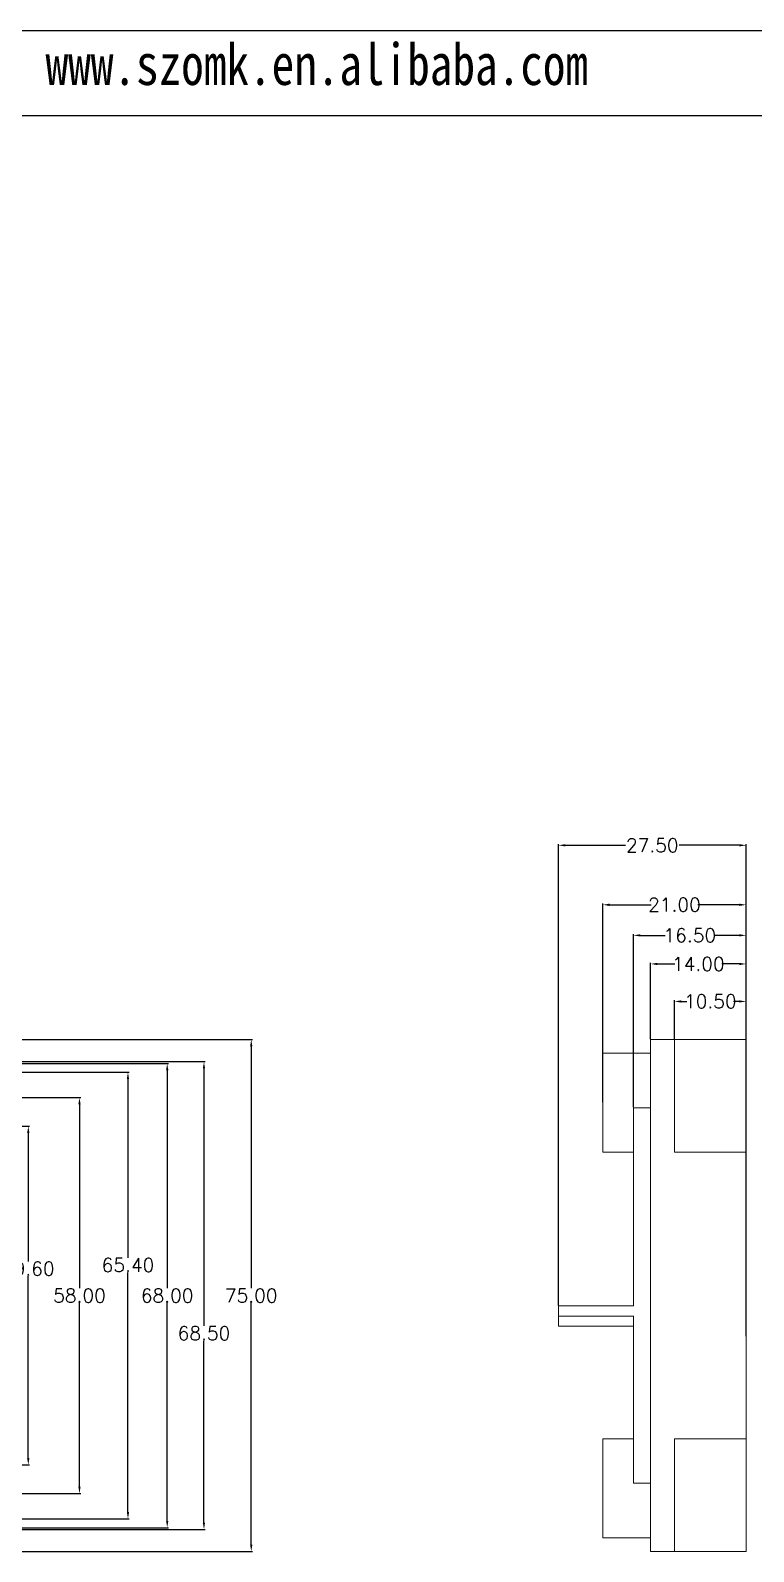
# Model space of a CAD drawing. Header units: inches. Extents: x 2858 to 4955, y 1126 to 1648.
# Drawn here: x 3239.4 to 3345.3, y 1425.4 to 1648.2 of the extents above; entities that cross this region are included whole.
import ezdxf

# ---------------------------------------------------------------- set-up
doc = ezdxf.new("R2010")
doc.units = ezdxf.units.IN
doc.header["$LTSCALE"] = 15
doc.layers.add('文字', color=81, linetype='Continuous')
doc.styles.get("Standard").update_dxf_attribs({"font": 'txt', "bigfont": 'gbcbig.shx'})
doc.styles.add('宋体', font='', dxfattribs={"width": 0.8, "height": 3.5})
doc.styles.get('宋体').set_extended_font_data('SimSun')
doc.dimstyles.new('2.5', dxfattribs={"dimtxt": 2, "dimasz": 1, "dimexe": 0.18, "dimexo": 0.0625, "dimgap": 0.09, "dimtad": 0, "dimtih": 1, "dimtoh": 1, "dimzin": 0, "dimdsep": 46, "dimtxsty": 'Standard', "dimcen": 1, "dimadec": 0, "dimazin": 2, "dimtfac": 1, "dimtofl": 0, "dimtmove": 0, "dimatfit": 3, "dimfxl": 1, "dimtolj": 1, "dimtzin": 0, "dimarcsym": 0})

# ---------------------------------------------------------------- blocks, each defined once
blk = doc.blocks.new('*D381')
at = {"color": 0, "lineweight": -2}
for p, q in [((3202.89, 1500.43), (3271.88, 1500.43)), ((3271.7, 1499.43), (3271.7, 1464.02)), ((3271.7, 1426.43), (3271.7, 1461.84)), ((3202.89, 1425.43), (3271.88, 1425.43))]:
    blk.add_line(p, q, dxfattribs=at)
at = {"color": 0}
for points in [[(3271.54, 1499.43), (3271.87, 1499.43), (3271.7, 1500.43)], [(3271.54, 1426.43), (3271.87, 1426.43), (3271.7, 1425.43)]]:
    blk.add_solid(points, dxfattribs=at)
at = {"layer": 'Defpoints', "color": 0}
for p in [(3202.83, 1500.43), (3271.7, 1500.43), (3202.83, 1425.43)]:
    blk.add_point(p, dxfattribs=at)
at = {"color": 0, "insert": (3271.7, 1462.93), "char_height": 2, "attachment_point": 5}
blk.add_mtext('\\A1;75.00', dxfattribs=at)
blk = doc.blocks.new('*D382')
at = {"color": 0, "lineweight": -2}
for p, q in [((3199.39, 1497.18), (3264.96, 1497.18)), ((3264.78, 1496.18), (3264.78, 1458.49)), ((3264.78, 1429.68), (3264.78, 1456.31)), ((3199.39, 1428.68), (3264.96, 1428.68))]:
    blk.add_line(p, q, dxfattribs=at)
at = {"color": 0}
for points in [[(3264.61, 1496.18), (3264.94, 1496.18), (3264.78, 1497.18)], [(3264.61, 1429.68), (3264.94, 1429.68), (3264.78, 1428.68)]]:
    blk.add_solid(points, dxfattribs=at)
at = {"layer": 'Defpoints', "color": 0}
for p in [(3199.33, 1497.18), (3264.78, 1497.18), (3199.33, 1428.68)]:
    blk.add_point(p, dxfattribs=at)
at = {"color": 0, "insert": (3264.78, 1457.4), "char_height": 2, "attachment_point": 5}
blk.add_mtext('\\A1;68.50', dxfattribs=at)
blk = doc.blocks.new('*D387')
at = {"color": 0, "lineweight": -2}
for p, q in [((3190.44, 1487.73), (3239.23, 1487.73)), ((3239.05, 1486.73), (3239.05, 1467.93)), ((3239.05, 1439.13), (3239.05, 1465.75)), ((3190.44, 1438.13), (3239.23, 1438.13))]:
    blk.add_line(p, q, dxfattribs=at)
at = {"color": 0}
for points in [[(3238.88, 1486.73), (3239.22, 1486.73), (3239.05, 1487.73)], [(3238.88, 1439.13), (3239.22, 1439.13), (3239.05, 1438.13)]]:
    blk.add_solid(points, dxfattribs=at)
at = {"layer": 'Defpoints', "color": 0}
for p in [(3190.38, 1487.73), (3190.38, 1438.13), (3239.05, 1438.13)]:
    blk.add_point(p, dxfattribs=at)
at = {"color": 0, "insert": (3239.05, 1466.84), "char_height": 2, "attachment_point": 5}
blk.add_mtext('\\A1;49.60', dxfattribs=at)
blk = doc.blocks.new('*D388')
at = {"color": 0, "lineweight": -2}
for p, q in [((3189.39, 1491.93), (3246.73, 1491.93)), ((3246.55, 1490.93), (3246.55, 1464.02)), ((3246.55, 1434.93), (3246.55, 1461.84)), ((3189.39, 1433.93), (3246.73, 1433.93))]:
    blk.add_line(p, q, dxfattribs=at)
at = {"color": 0}
for points in [[(3246.38, 1490.93), (3246.71, 1490.93), (3246.55, 1491.93)], [(3246.38, 1434.93), (3246.71, 1434.93), (3246.55, 1433.93)]]:
    blk.add_solid(points, dxfattribs=at)
at = {"layer": 'Defpoints', "color": 0}
for p in [(3189.33, 1491.93), (3246.55, 1491.93), (3189.33, 1433.93)]:
    blk.add_point(p, dxfattribs=at)
at = {"color": 0, "insert": (3246.55, 1462.93), "char_height": 2, "attachment_point": 5}
blk.add_mtext('\\A1;58.00', dxfattribs=at)
blk = doc.blocks.new('*D389')
at = {"color": 0, "lineweight": -2}
for p, q in [((3190.44, 1495.63), (3253.83, 1495.63)), ((3253.65, 1494.63), (3253.65, 1468.47)), ((3253.65, 1431.23), (3253.65, 1466.29)), ((3190.44, 1430.23), (3253.83, 1430.23))]:
    blk.add_line(p, q, dxfattribs=at)
at = {"color": 0}
for points in [[(3253.48, 1494.63), (3253.81, 1494.63), (3253.65, 1495.63)], [(3253.48, 1431.23), (3253.81, 1431.23), (3253.65, 1430.23)]]:
    blk.add_solid(points, dxfattribs=at)
at = {"layer": 'Defpoints', "color": 0}
for p in [(3190.38, 1495.63), (3253.65, 1495.63), (3190.38, 1430.23)]:
    blk.add_point(p, dxfattribs=at)
at = {"color": 0, "insert": (3253.65, 1467.38), "char_height": 2, "attachment_point": 5}
blk.add_mtext('\\A1;65.40', dxfattribs=at)
blk = doc.blocks.new('*D390')
at = {"color": 0, "lineweight": -2}
for p, q in [((3189.17, 1496.93), (3259.57, 1496.93)), ((3259.39, 1495.93), (3259.39, 1464.02)), ((3259.39, 1429.93), (3259.39, 1461.84)), ((3187.93, 1428.93), (3259.57, 1428.93))]:
    blk.add_line(p, q, dxfattribs=at)
at = {"color": 0}
for points in [[(3259.23, 1495.93), (3259.56, 1495.93), (3259.39, 1496.93)], [(3259.23, 1429.93), (3259.56, 1429.93), (3259.39, 1428.93)]]:
    blk.add_solid(points, dxfattribs=at)
at = {"layer": 'Defpoints', "color": 0}
for p in [(3189.11, 1496.93), (3187.87, 1428.93), (3259.39, 1428.93)]:
    blk.add_point(p, dxfattribs=at)
at = {"color": 0, "insert": (3259.39, 1462.93), "char_height": 2, "attachment_point": 5}
blk.add_mtext('\\A1;68.00', dxfattribs=at)
blk = doc.blocks.new('*D442')
at = {"color": 0, "lineweight": -2}
for p, q in [((3333.68, 1500.49), (3333.68, 1506.18)), ((3334.68, 1506), (3335.5, 1506)), ((3343.18, 1506), (3342.35, 1506)), ((3344.18, 1500.49), (3344.18, 1506.18))]:
    blk.add_line(p, q, dxfattribs=at)
at = {"color": 0}
for points in [[(3334.68, 1506.16), (3334.68, 1505.83), (3333.68, 1506)], [(3343.18, 1506.16), (3343.18, 1505.83), (3344.18, 1506)]]:
    blk.add_solid(points, dxfattribs=at)
at = {"layer": 'Defpoints', "color": 0}
for p in [(3333.68, 1506), (3333.68, 1500.43), (3344.18, 1500.43)]:
    blk.add_point(p, dxfattribs=at)
at = {"color": 0, "insert": (3338.93, 1506), "char_height": 2, "attachment_point": 5}
blk.add_mtext('\\A1;10.50', dxfattribs=at)
blk = doc.blocks.new('*D443')
at = {"color": 0, "lineweight": -2}
for p, q in [((3330.18, 1500.49), (3330.18, 1511.67)), ((3331.18, 1511.49), (3333.75, 1511.49)), ((3343.18, 1511.49), (3340.6, 1511.49)), ((3344.18, 1492.24), (3344.18, 1511.67))]:
    blk.add_line(p, q, dxfattribs=at)
at = {"color": 0}
for points in [[(3331.18, 1511.65), (3331.18, 1511.32), (3330.18, 1511.49)], [(3343.18, 1511.65), (3343.18, 1511.32), (3344.18, 1511.49)]]:
    blk.add_solid(points, dxfattribs=at)
at = {"layer": 'Defpoints', "color": 0}
for p in [(3330.18, 1511.49), (3330.18, 1500.43), (3344.18, 1492.18)]:
    blk.add_point(p, dxfattribs=at)
at = {"color": 0, "insert": (3337.18, 1511.49), "char_height": 2, "attachment_point": 5}
blk.add_mtext('\\A1;14.00', dxfattribs=at)
blk = doc.blocks.new('*D444')
at = {"color": 0, "lineweight": -2}
for p, q in [((3327.68, 1490.49), (3327.68, 1515.85)), ((3328.68, 1515.67), (3332.34, 1515.67)), ((3343.18, 1515.67), (3339.52, 1515.67)), ((3344.18, 1478.41), (3344.18, 1515.85))]:
    blk.add_line(p, q, dxfattribs=at)
at = {"color": 0}
for points in [[(3328.68, 1515.84), (3328.68, 1515.51), (3327.68, 1515.67)], [(3343.18, 1515.84), (3343.18, 1515.51), (3344.18, 1515.67)]]:
    blk.add_solid(points, dxfattribs=at)
at = {"layer": 'Defpoints', "color": 0}
for p in [(3327.68, 1515.67), (3327.68, 1490.43), (3344.18, 1478.35)]:
    blk.add_point(p, dxfattribs=at)
at = {"color": 0, "insert": (3335.93, 1515.67), "char_height": 2, "attachment_point": 5}
blk.add_mtext('\\A1;16.50', dxfattribs=at)
blk = doc.blocks.new('*D445')
at = {"color": 0, "lineweight": -2}
for p, q in [((3323.18, 1491.24), (3323.18, 1520.33)), ((3324.18, 1520.15), (3330.25, 1520.15)), ((3343.18, 1520.15), (3337.1, 1520.15)), ((3344.18, 1478.41), (3344.18, 1520.33))]:
    blk.add_line(p, q, dxfattribs=at)
at = {"color": 0}
for points in [[(3324.18, 1520.32), (3324.18, 1519.98), (3323.18, 1520.15)], [(3343.18, 1520.32), (3343.18, 1519.98), (3344.18, 1520.15)]]:
    blk.add_solid(points, dxfattribs=at)
at = {"layer": 'Defpoints', "color": 0}
for p in [(3323.18, 1520.15), (3323.18, 1491.18), (3344.18, 1478.35)]:
    blk.add_point(p, dxfattribs=at)
at = {"color": 0, "insert": (3333.68, 1520.15), "char_height": 2, "attachment_point": 5}
blk.add_mtext('\\A1;21.00', dxfattribs=at)
blk = doc.blocks.new('*D446')
at = {"color": 0, "lineweight": -2}
for p, q in [((3316.68, 1461.49), (3316.68, 1529.04)), ((3317.68, 1528.86), (3326.5, 1528.86)), ((3343.18, 1528.86), (3334.35, 1528.86)), ((3344.18, 1456.98), (3344.18, 1529.04))]:
    blk.add_line(p, q, dxfattribs=at)
at = {"color": 0}
for points in [[(3317.68, 1529.03), (3317.68, 1528.7), (3316.68, 1528.86)], [(3343.18, 1529.03), (3343.18, 1528.7), (3344.18, 1528.86)]]:
    blk.add_solid(points, dxfattribs=at)
at = {"layer": 'Defpoints', "color": 0}
for p in [(3316.68, 1528.86), (3316.68, 1461.43), (3344.18, 1456.91)]:
    blk.add_point(p, dxfattribs=at)
at = {"color": 0, "insert": (3330.43, 1528.86), "char_height": 2, "attachment_point": 5}
blk.add_mtext('\\A1;27.50', dxfattribs=at)

msp = doc.modelspace()

# ---------------------------------------------------------------- linework, layer by layer
for p, q in [((2857.91, 1648.204), (3596.941, 1648.204)), ((2877.033, 1635.762), (3584.499, 1635.762))]:
    msp.add_line(p, q)
at = {"color": 7, "linetype": 'Continuous', "lineweight": 15}
for p, q in [((3333.676, 1500.43), (3330.176, 1500.43)), ((3330.176, 1500.43), (3330.176, 1425.43)), ((3333.676, 1500.43), (3333.676, 1483.93)), ((3333.676, 1500.43), (3344.176, 1500.43)), ((3344.176, 1483.93), (3344.176, 1500.43)), ((3323.176, 1483.93), (3323.176, 1498.43)), ((3323.176, 1498.43), (3330.176, 1498.43)), ((3327.676, 1461.43), (3327.676, 1490.43)), ((3327.676, 1490.43), (3330.176, 1490.43)), ((3323.176, 1483.93), (3327.676, 1483.93)), ((3333.676, 1483.93), (3344.176, 1483.93)), ((3344.176, 1483.93), (3344.176, 1441.93)), ((3316.676, 1461.43), (3316.676, 1459.93)), ((3316.676, 1461.43), (3327.676, 1461.43)), ((3316.676, 1459.93), (3327.676, 1459.93)), ((3316.676, 1459.93), (3316.676, 1458.43)), ((3327.676, 1435.43), (3327.676, 1459.93)), ((3316.676, 1458.43), (3327.676, 1458.43)), ((3323.176, 1441.93), (3327.676, 1441.93)), ((3323.176, 1441.93), (3323.176, 1427.43)), ((3333.676, 1425.43), (3333.676, 1441.93)), ((3333.676, 1441.93), (3344.176, 1441.93)), ((3344.176, 1441.93), (3344.176, 1425.43)), ((3327.676, 1435.43), (3330.176, 1435.43)), ((3323.176, 1427.43), (3330.176, 1427.43)), ((3333.676, 1425.43), (3330.176, 1425.43)), ((3333.676, 1425.43), (3344.176, 1425.43))]:
    msp.add_line(p, q, dxfattribs=at)

# ---------------------------------------------------------------- texts
at = {"layer": '文字', "color": 0, "insert": (3241.581, 1646.298), "char_height": 6.08256, "width": 106.86474, "attachment_point": 1, "style": '宋体'}
msp.add_mtext('www.szomk.en.alibaba.com', dxfattribs=at)

# ---------------------------------------------------------------- dimensions: what is measured, and where the dimension line sits
for base, p1, p2, picture, middle in [((3316.676, 1528.863), (3344.176, 1456.914), (3316.676, 1461.43), '*D446', (3330.426, 1528.863)), ((3323.176, 1520.149), (3344.176, 1478.347), (3323.176, 1491.18), '*D445', (3333.676, 1520.149)), ((3327.676, 1515.672), (3344.176, 1478.347), (3327.676, 1490.43), '*D444', (3335.926, 1515.672)), ((3330.176, 1511.485), (3344.176, 1492.18), (3330.176, 1500.43), '*D443', (3337.176, 1511.485)), ((3333.676, 1505.996), (3344.176, 1500.43), (3333.676, 1500.43), '*D442', (3338.926, 1505.996))]:
    dim = msp.add_linear_dim(base=base, p1=p1, p2=p2, dimstyle='2.5')
    dim.commit()
    dim.dimension.update_dxf_attribs({"geometry": picture, "text_midpoint": middle})
for base, p1, p2, picture, middle in [((3271.705, 1500.43), (3202.83, 1425.43), (3202.83, 1500.43), '*D381', (3271.705, 1462.93)), ((3246.547, 1491.93), (3189.33, 1433.93), (3189.33, 1491.93), '*D388', (3246.547, 1462.93))]:
    dim = msp.add_linear_dim(base=base, p1=p1, p2=p2, angle=90, dimstyle='2.5')
    dim.commit()
    dim.dimension.update_dxf_attribs({"geometry": picture, "text_midpoint": middle})
for base, p1, p2, picture, middle in [((3264.775, 1497.18), (3199.33, 1428.68), (3199.33, 1497.18), '*D382', (3264.775, 1457.401)), ((3259.395, 1428.93), (3189.106, 1496.93), (3187.865, 1428.93), '*D390', (3259.395, 1462.93)), ((3253.646, 1495.63), (3190.38, 1430.23), (3190.38, 1495.63), '*D389', (3253.646, 1467.384)), ((3239.051, 1438.13), (3190.38, 1487.73), (3190.38, 1438.13), '*D387', (3239.051, 1466.842))]:
    dim = msp.add_linear_dim(base=base, p1=p1, p2=p2, angle=90, dimstyle='2.5')
    dim.commit()
    dim.dimension.update_dxf_attribs({"geometry": picture, "text_midpoint": middle, "dimtype": 160})

doc.saveas('drawing.dxf')
